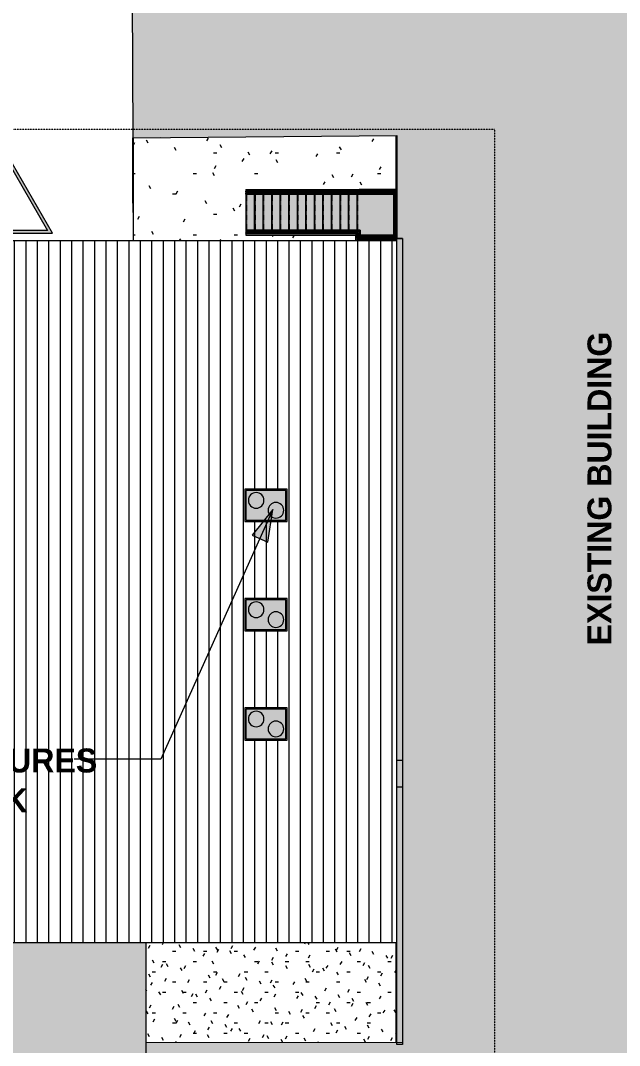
# Model space of a CAD drawing. Header units: inches. Extents: x -5728 to 634, y 9881 to 15115.
# Drawn here: x -2115 to -1273, y 10639 to 12081 of the extents above; entities that cross this region are included whole.
import ezdxf

# ---------------------------------------------------------------- set-up
doc = ezdxf.new("R2010")
doc.units = ezdxf.units.IN
doc.header["$MEASUREMENT"] = 0
doc.linetypes.add('Aligning Line 1_8_', pattern=[0.25, 0.125, -0.125])
doc.linetypes.add('Overhead 1_16_', pattern=[0.101562, 0.0625, -0.039062])
for name, color, linetype, lineweight in [('A-FLOR-HRAL', 11, 'Continuous', 9), ('A-ROOF', 132, 'Continuous', 9), ('A-ROOF-PATT', 132, 'Continuous', 9), ('A-WALL', 113, 'Continuous', 9), ('C-BLDG-PADS', 91, 'Continuous', 9), ('C-PRKG', 3, 'Continuous', 9), ('C-TOPO', 7, 'Continuous', 9), ('G-ANNO-SYMB', 111, 'Aligning Line 1_8_', 9), ('G-ANNO-TEXT', 231, 'Continuous', 9), ('M-EQPM', 50, 'Continuous', 9), ('S-STRS', 31, 'Continuous', 9)]:
    doc.layers.add(name, color=color, linetype=linetype, lineweight=lineweight)
doc.styles.add('Century Gothic_B', font='GOTHICB.TTF', dxfattribs={"height": 33.75})
pattern_1 = [(0, (0, 0), (115.2, 28.8), [4.752, -81.648, 4.752, -81.648, -460.8]), (0, (0, 0), (115.2, 28.8), [-172.8, 4.752, -168.048, 4.752, -81.648, -201.6]), (0, (0, 0), (115.2, 28.8), [-432, 4.752, -52.848, 4.752, -139.248]), (120, (43.2, 14.4), (-82.54153, 85.366127), [4.752, -81.648, 4.752, -81.648, -460.8]), (120, (43.2, 14.4), (-82.54153, 85.366127), [-172.8, 4.752, -168.048, 4.752, -81.648, -201.6]), (120, (43.2, 14.4), (-82.54153, 85.366127), [-432, 4.752, -52.848, 4.752, -139.248]), (240, (57.6, 72), (-32.65847, -114.166127), [4.752, -81.648, 4.752, -81.648, -460.8]), (240, (57.6, 72), (-32.65847, -114.166127), [-172.8, 4.752, -168.048, 4.752, -81.648, -201.6]), (240, (57.6, 72), (-32.65847, -114.166127), [-432, 4.752, -52.848, 4.752, -139.248])]

# ---------------------------------------------------------------- blocks, each defined once
blk = doc.blocks.new('Walls 1 - Walls 1-1277454-SITE PLAN')
at = {"layer": 'A-ROOF'}
blk.add_hatch(color=254, dxfattribs=at).paths.add_polyline_path([(-1117.1, 10379.2), (-1117, 11208.4), (-1069, 11208.4), (-1069, 11353), (-1117, 11353), (-1116.8, 12482.2), (-2175.1, 12482.3), (-2175.2, 12169.9), (-1958, 12169), (-1956.8, 11915.8), (-1585.5, 11918.8), (-1585.5, 11774.1), (-1577.8, 11774.1), (-1577.8, 10643), (-1938.6, 10642.4), (-1938.6, 10381.4), (-1197.1, 10379.4)], flags=0)
for p, q in [((-1958, 12169), (-1956.8, 11915.8)), ((-1956.8, 11915.8), (-1585.5, 11918.9)), ((-1585.5, 11918.9), (-1585.5, 11774.1)), ((-1585.5, 11774.1), (-1577.8, 11774.1)), ((-1577.8, 11774.1), (-1577.8, 11039.7)), ((-1577.8, 11002.4), (-1577.8, 10643)), ((-1577.8, 10643), (-1938.6, 10642.4)), ((-1938.6, 10642.4), (-1938.6, 10381.4))]:
    blk.add_line(p, q, dxfattribs=at)
blk = doc.blocks.new('Condensing Unit - Air Cooled - DX - 6-10 Tons - 6 Tons-1352867-SITE PLAN')
at = {"layer": 'M-EQPM'}
h = blk.add_hatch(color=256, dxfattribs=at)
h.paths.add_polyline_path([(25.5, 0), (59.4, 0), (59.4, 45.8), (0, 45.8), (0, 0), (25.3, 0)], flags=0)
h.paths.add_polyline_path([(25.5, 1), (24.9, 1), (24.9, 2), (2, 2), (2, 43.8), (57.4, 43.8), (57.4, 2), (25.7, 2), (25.6, 1)], flags=0)
h = blk.add_hatch(color=256, dxfattribs=at)
h.paths.add_polyline_path([(57.2, 2), (57.4, 2), (57.4, 43.8), (2, 43.8), (2, 2), (54.3, 2)], flags=0)
h.paths.add_polyline_path([(42.4, 5), (40.2, 5.5), (38.1, 6.4), (35.8, 8.2), (34.5, 9.7), (33.5, 11.5), (32.8, 13.6), (32.6, 15.9), (32.8, 18.2), (33.5, 20.4), (34.7, 22.4), (36.2, 24.1), (38.1, 25.5), (40.2, 26.4), (42.4, 26.9), (44.7, 26.9), (47, 26.4), (49.1, 25.5), (50.9, 24.1), (52.5, 22.4), (53.6, 20.4), (54.3, 18.2), (54.6, 15.9), (54.3, 13.6), (53.6, 11.5), (52.5, 9.5), (50.9, 7.8), (49.1, 6.4), (47, 5.5), (44.7, 5)], flags=0)
h.paths.add_polyline_path([(14.7, 18.9), (11.8, 19.7), (10.4, 20.3), (8.5, 21.7), (7, 23.4), (5.8, 25.4), (5.1, 27.6), (4.9, 29.9), (5.1, 32.1), (5.8, 34.3), (7, 36.3), (8.5, 38), (10.4, 39.4), (12.5, 40.3), (14.7, 40.8), (17, 40.8), (19.3, 40.3), (21.4, 39.4), (23.2, 38), (24.8, 36.3), (25.9, 34.3), (26.6, 32.1), (26.9, 29.9), (26.6, 27.6), (25.9, 25.4), (24.8, 23.4), (23.2, 21.7), (21.4, 20.3), (19.3, 19.4), (17, 18.9)], flags=0)
for points in [[(17, 18.9), (19.3, 19.4), (21.4, 20.3), (23.2, 21.7), (24.8, 23.4), (25.9, 25.5), (26.6, 27.6), (26.9, 29.9), (26.6, 32.1), (25.9, 34.3), (24.8, 36.3), (23.2, 38), (21.4, 39.4), (19.3, 40.3), (17, 40.8), (14.7, 40.8), (11.8, 40), (10.4, 39.4), (8.5, 38), (7, 36.3), (5.8, 34.3), (5.1, 32.1), (4.9, 29.9), (5.1, 27.6), (5.8, 25.4), (7, 23.4), (8.5, 21.7), (10.4, 20.3), (12.5, 19.4), (14.7, 18.9)], [(44.7, 5), (47, 5.5), (49.1, 6.4), (51.3, 8.2), (52.5, 9.5), (53.6, 11.5), (54.3, 13.6), (54.6, 15.9), (54.3, 18.2), (53.6, 20.4), (52.5, 22.4), (50.9, 24.1), (49.1, 25.5), (47, 26.4), (44.7, 26.9), (42.4, 26.9), (40.2, 26.4), (38.1, 25.5), (36.2, 24.1), (34.5, 22.2), (33.5, 20.4), (32.8, 18.2), (32.6, 15.9), (32.8, 13.6), (33.5, 11.5), (34.7, 9.5), (36.2, 7.8), (38.1, 6.4), (40.2, 5.5), (42.4, 5)], [(25.3, 1), (25.7, 1), (25.6, 2), (24.9, 2), (25, 1), (25.2, 1)]]:
    blk.add_hatch(color=256, dxfattribs=at).paths.add_polyline_path(points, flags=0)
for p, q in [((59.4, 45.8), (0, 45.8)), ((0, 45.8), (0, 0)), ((57.4, 43.8), (2, 43.8)), ((2, 2), (2, 43.8)), ((57.4, 2), (57.4, 43.8)), ((59.4, 0), (59.4, 45.8)), ((2, 2), (57.4, 2)), ((24.7, 2), (24.7, 1)), ((24.7, 1), (24.9, 1)), ((25.9, 1), (24.7, 1)), ((25.7, 1), (25.9, 1)), ((25.9, 1), (25.9, 2)), ((0, 0), (59.4, 0))]:
    blk.add_line(p, q, dxfattribs=at)
for centre, start, end in [((15.9, 29.9), 360, 180), ((15.9, 29.9), 180, 360), ((43.6, 15.9), 360, 180), ((43.6, 15.9), 180, 360)]:
    blk.add_arc(centre, 11, start, end, dxfattribs=at)
blk = doc.blocks.new('Top Rail Type - Top Rail_Internal_-1447311-SITE PLAN')
at = {"layer": 'A-FLOR-HRAL'}
for points in [[(-1641.9, 11839.8), (-1641.9, 11839.8), (-1586.2, 11839.9), (-1586.3, 11840), (-1641.9, 11839.9), (-1641.9, 11839.8)], [(-1641.9, 11839.8), (-1641.9, 11840), (-1641.9, 11839.8)], [(-1586.1, 11775.1), (-1586.2, 11839.9), (-1586.3, 11839.7), (-1586.2, 11775.1)], [(-1641.9, 11781.5), (-1641.7, 11781.6), (-1641.5, 11781.9), (-1641, 11782.1), (-1641, 11782.3), (-1641.5, 11782.3), (-1641.9, 11781.7), (-1641.9, 11781.7)], [(-1641, 11775.1), (-1640.8, 11775.2), (-1640.7, 11781.9), (-1640.2, 11782.1), (-1640.3, 11782.3), (-1640.7, 11782.1), (-1641, 11781.7), (-1641, 11775.1)], [(-1586.3, 11775.1), (-1586.2, 11775.1), (-1586.3, 11775.2), (-1640.9, 11775.1), (-1641, 11775.1), (-1587, 11775.1)]]:
    blk.add_hatch(color=254, dxfattribs=at).paths.add_polyline_path(points, flags=0)
h = blk.add_hatch(color=254, dxfattribs=at)
h.paths.add_polyline_path([(-1673.9, 11781.8), (-1641.9, 11781.9), (-1641.5, 11782.3), (-1641.9, 11782.3), (-1641.9, 11782), (-1677.9, 11781.8)], flags=0)
h.paths.add_polyline_path([(-1641.5, 11782.3), (-1641.2, 11782.7), (-1641.9, 11782.6), (-1641.9, 11782.3), (-1641.7, 11782.3)], flags=0)
for p, q in [((-1641.7, 11840.7), (-1797.9, 11840.7)), ((-1797.9, 11839.7), (-1797.9, 11839.9)), ((-1797.9, 11839.2), (-1641.7, 11839.2)), ((-1585.5, 11840.7), (-1641.7, 11840.7)), ((-1641.7, 11839.2), (-1587, 11839.2)), ((-1587, 11839.2), (-1587, 11775.9)), ((-1640.9, 11782.7), (-1797.9, 11782.7)), ((-1797.9, 11781.7), (-1797.9, 11781.9)), ((-1640.2, 11775.9), (-1640.2, 11782.2)), ((-1797.9, 11781.2), (-1642.2, 11781.2)), ((-1641.9, 11781.3), (-1641.7, 11781.4)), ((-1641.7, 11780.9), (-1641.7, 11774.4)), ((-1641.7, 11774.4), (-1585.5, 11774.4)), ((-1587, 11775.9), (-1640.2, 11775.9))]:
    blk.add_line(p, q, dxfattribs=at)
at = {"layer": 'A-FLOR-HRAL', "flags": 128}
for points in [[(-1640.9, 11782.7), (-1641, 11782.6), (-1641.2, 11782.6), (-1641.4, 11782.4), (-1641.5, 11782.3), (-1641.7, 11782.1), (-1641.9, 11781.9), (-1642.1, 11781.7)], [(-1641.2, 11781.9), (-1641, 11782.1), (-1640.9, 11782.3), (-1640.8, 11782.4), (-1640.8, 11782.6), (-1640.8, 11782.6), (-1640.9, 11782.7)], [(-1641.1, 11781.7), (-1640.9, 11781.9), (-1640.7, 11782.1), (-1640.5, 11782.2), (-1640.4, 11782.3), (-1640.3, 11782.3), (-1640.2, 11782.3), (-1640.2, 11782.2)]]:
    blk.add_lwpolyline(points, dxfattribs=at)
at = {"layer": 'A-FLOR-HRAL'}
for points in [[(-1641.9, 11839.9), (-1641.9, 11839.9), (-1641.9, 11839.8), (-1641.9, 11839.7)], [(-1586.2, 11839.9), (-1586.2, 11839.9), (-1586.3, 11839.9), (-1586.3, 11839.8), (-1586.3, 11839.8), (-1586.4, 11839.7), (-1586.4, 11839.7)], [(-1641.1, 11775), (-1641.1, 11775), (-1641.1, 11775), (-1641, 11775), (-1641, 11775.1), (-1640.9, 11775.1), (-1640.9, 11775.1)], [(-1586.2, 11775.1), (-1586.2, 11775.2), (-1586.3, 11775.2), (-1586.3, 11775.2), (-1586.3, 11775.3), (-1586.4, 11775.3), (-1586.4, 11775.3)]]:
    blk.add_open_spline(points, degree=3, dxfattribs=at)
blk = doc.blocks.new('Top Rail Type - Top Rail_Internal_-V3-SITE PLAN')
at = {"layer": 'A-FLOR-HRAL'}
h = blk.add_hatch(color=254, dxfattribs=at)
h.paths.add_polyline_path([(-1725.9, 11839.2), (-1641.9, 11839.2), (-1641.9, 11839.8), (-1797.9, 11839.8), (-1797.9, 11839.2), (-1737.9, 11839.2)], flags=0)
h.paths.add_polyline_path([(-1742, 11840), (-1641.9, 11840), (-1642.1, 11840.7), (-1797.9, 11840.7), (-1797.9, 11840), (-1749.9, 11840)], flags=0)
h = blk.add_hatch(color=254, dxfattribs=at)
h.paths.add_polyline_path([(-1638.7, 11839.2), (-1587, 11839.2), (-1586.3, 11839.8), (-1641.9, 11839.8), (-1641.9, 11839.2), (-1641.7, 11839.2)], flags=0)
h.paths.add_polyline_path([(-1641.9, 11840), (-1641.9, 11840), (-1586.1, 11840), (-1585.5, 11840.7), (-1641.9, 11840.7)], flags=0)
h = blk.add_hatch(color=254, dxfattribs=at)
h.paths.add_polyline_path([(-1585.5, 11774.4), (-1585.5, 11840.7), (-1586.1, 11839.9), (-1586.1, 11775.1)], flags=0)
h.paths.add_polyline_path([(-1586.3, 11775.2), (-1586.3, 11839.8), (-1587, 11839.1), (-1587, 11775.9)], flags=0)
h = blk.add_hatch(color=254, dxfattribs=at)
h.paths.add_polyline_path([(-1797.9, 11781.2), (-1641.9, 11781.2), (-1642.1, 11781.8), (-1797.9, 11781.8)], flags=0)
h.paths.add_polyline_path([(-1689.9, 11782), (-1641.9, 11782.1), (-1641.9, 11782.7), (-1797.9, 11782.7), (-1797.9, 11782), (-1696.6, 11782)], flags=0)
h = blk.add_hatch(color=254, dxfattribs=at)
h.paths.add_polyline_path([(-1641.7, 11774.4), (-1641, 11775.2), (-1641, 11781.9), (-1641.7, 11781.9), (-1641.7, 11775.1)], flags=0)
h.paths.add_polyline_path([(-1640.8, 11775.2), (-1640.2, 11775.9), (-1640.2, 11781.9), (-1640.8, 11781.9), (-1640.8, 11775.9)], flags=0)
h = blk.add_hatch(color=254, dxfattribs=at)
h.paths.add_polyline_path([(-1640.9, 11774.4), (-1585.5, 11774.4), (-1586.3, 11775.1), (-1641, 11775.1), (-1641.7, 11774.4), (-1641, 11774.4)], flags=0)
h.paths.add_polyline_path([(-1594.3, 11775.2), (-1586.3, 11775.2), (-1587, 11775.9), (-1640.2, 11775.9), (-1640.8, 11775.2), (-1605.7, 11775.2)], flags=0)
for p, q in [((-1797.9, 11839.2), (-1797.9, 11840.7)), ((-1641.9, 11840.7), (-1797.9, 11840.7)), ((-1641.9, 11839.2), (-1797.9, 11839.2)), ((-1585.5, 11840.7), (-1641.9, 11840.7)), ((-1587, 11839.2), (-1641.9, 11839.2)), ((-1587, 11775.9), (-1587, 11839.2)), ((-1797.9, 11782.7), (-1797.9, 11781.2)), ((-1797.9, 11782.7), (-1641.9, 11782.7)), ((-1641.9, 11782.7), (-1641.9, 11781.2)), ((-1640.2, 11781.9), (-1641.7, 11781.9)), ((-1641.7, 11781.9), (-1641.7, 11774.4)), ((-1640.2, 11781.9), (-1640.2, 11775.9)), ((-1797.9, 11781.2), (-1641.9, 11781.2)), ((-1641.7, 11774.4), (-1585.5, 11774.4)), ((-1640.2, 11775.9), (-1587, 11775.9))]:
    blk.add_line(p, q, dxfattribs=at)
blk = doc.blocks.new('Handrail Type - Handrail_Internal_-1447339-SITE PLAN')
at = {"layer": 'A-FLOR-HRAL'}
for points in [[(-1641.9, 11836.8), (-1641.9, 11836.8), (-1589.2, 11836.9), (-1589.3, 11837), (-1641.9, 11836.9), (-1641.9, 11836.8)], [(-1641.9, 11836.8), (-1641.9, 11837), (-1641.9, 11836.8)], [(-1589.1, 11778.1), (-1589.2, 11836.9), (-1589.3, 11836.7), (-1589.2, 11778.1)], [(-1641.9, 11784.8), (-1641.9, 11785), (-1641.9, 11784.8)], [(-1638.2, 11784.8), (-1637.9, 11784.9), (-1638.1, 11785), (-1641.9, 11784.9), (-1641.9, 11784.8), (-1638.7, 11784.8)], [(-1638, 11778.1), (-1637.8, 11778.2), (-1637.9, 11784.9), (-1638, 11784.7), (-1638, 11778.1)], [(-1605.7, 11778.1), (-1589.2, 11778.1), (-1589.3, 11778.2), (-1637.9, 11778.1), (-1638, 11778.1), (-1615, 11778.1)]]:
    blk.add_hatch(color=254, dxfattribs=at).paths.add_polyline_path(points, flags=0)
for p, q in [((-1641.7, 11837.7), (-1797.9, 11837.7)), ((-1797.9, 11836.7), (-1797.9, 11836.9)), ((-1797.9, 11836.2), (-1641.7, 11836.2)), ((-1588.5, 11837.7), (-1641.7, 11837.7)), ((-1641.7, 11836.2), (-1590, 11836.2)), ((-1590, 11836.2), (-1590, 11778.9)), ((-1588.5, 11777.4), (-1588.5, 11837.7)), ((-1641.7, 11785.7), (-1797.9, 11785.7)), ((-1797.9, 11784.7), (-1797.9, 11784.9)), ((-1797.9, 11784.2), (-1641.7, 11784.2)), ((-1637.2, 11785.7), (-1641.7, 11785.7)), ((-1641.7, 11784.2), (-1638.7, 11784.2)), ((-1638.7, 11784.2), (-1638.7, 11777.4)), ((-1637.2, 11778.9), (-1637.2, 11785.7)), ((-1638.7, 11777.4), (-1588.5, 11777.4)), ((-1590, 11778.9), (-1637.2, 11778.9))]:
    blk.add_line(p, q, dxfattribs=at)
for points in [[(-1641.9, 11836.9), (-1641.9, 11836.9), (-1641.9, 11836.8), (-1641.9, 11836.7)], [(-1589.2, 11836.9), (-1589.2, 11836.9), (-1589.3, 11836.9), (-1589.3, 11836.8), (-1589.3, 11836.8), (-1589.4, 11836.7), (-1589.4, 11836.7)], [(-1641.9, 11784.7), (-1641.9, 11784.8), (-1641.9, 11784.9), (-1641.9, 11784.9)], [(-1638.1, 11784.7), (-1638.1, 11784.7), (-1638.1, 11784.8), (-1638, 11784.8), (-1638, 11784.9), (-1637.9, 11784.9), (-1637.9, 11784.9)], [(-1638.1, 11778), (-1638.1, 11778), (-1638.1, 11778), (-1638, 11778), (-1638, 11778.1), (-1637.9, 11778.1), (-1637.9, 11778.1)], [(-1589, 11778), (-1589, 11778), (-1589.1, 11778), (-1589.1, 11778), (-1589.2, 11778.1), (-1589.2, 11778.1), (-1589.2, 11778.1)]]:
    blk.add_open_spline(points, degree=3, dxfattribs=at)
blk = doc.blocks.new('Handrail Type - Handrail_Internal_-V4-SITE PLAN')
at = {"layer": 'A-FLOR-HRAL'}
h = blk.add_hatch(color=254, dxfattribs=at)
h.paths.add_polyline_path([(-1642.1, 11836.2), (-1641.9, 11836.2), (-1641.9, 11836.8), (-1797.9, 11836.8), (-1797.9, 11836.2), (-1651.1, 11836.2)], flags=0)
h.paths.add_polyline_path([(-1665.9, 11837), (-1641.9, 11837), (-1642.1, 11837.7), (-1797.9, 11837.7), (-1797.9, 11837), (-1673.9, 11837)], flags=0)
h = blk.add_hatch(color=254, dxfattribs=at)
h.paths.add_polyline_path([(-1590, 11836.2), (-1589.3, 11836.8), (-1641.9, 11836.8), (-1641.9, 11836.2), (-1605.7, 11836.2)], flags=0)
h.paths.add_polyline_path([(-1641.9, 11837), (-1641.9, 11837), (-1589.1, 11837), (-1588.5, 11837.7), (-1641.9, 11837.7)], flags=0)
h = blk.add_hatch(color=254, dxfattribs=at)
h.paths.add_polyline_path([(-1588.5, 11777.4), (-1588.5, 11837.7), (-1589.1, 11836.8), (-1589.1, 11778.1)], flags=0)
h.paths.add_polyline_path([(-1589.3, 11778.2), (-1589.3, 11836.8), (-1590, 11836.2), (-1590, 11778.9)], flags=0)
h = blk.add_hatch(color=254, dxfattribs=at)
h.paths.add_polyline_path([(-1713.9, 11784.2), (-1641.9, 11784.2), (-1641.9, 11784.8), (-1797.9, 11784.8), (-1797.9, 11784.2), (-1719.3, 11784.2)], flags=0)
h.paths.add_polyline_path([(-1689.9, 11785), (-1641.9, 11785), (-1642.1, 11785.7), (-1797.9, 11785.7), (-1797.9, 11785), (-1696.6, 11785)], flags=0)
h = blk.add_hatch(color=254, dxfattribs=at)
h.paths.add_polyline_path([(-1638.7, 11784.2), (-1638.2, 11784.8), (-1641.9, 11784.7), (-1641.8, 11784.2), (-1638.8, 11784.2)], flags=0)
h.paths.add_polyline_path([(-1641.9, 11785), (-1641.9, 11785), (-1637.8, 11785), (-1637.2, 11785.7), (-1641.9, 11785.6), (-1641.9, 11785.1)], flags=0)
h = blk.add_hatch(color=254, dxfattribs=at)
h.paths.add_polyline_path([(-1638.7, 11777.4), (-1638, 11778.2), (-1638, 11784.8), (-1638.7, 11784.2), (-1638.7, 11778.1)], flags=0)
h.paths.add_polyline_path([(-1637.8, 11778.2), (-1637.2, 11778.9), (-1637.2, 11785.7), (-1637.8, 11784.9), (-1637.8, 11778.9)], flags=0)
h = blk.add_hatch(color=254, dxfattribs=at)
h.paths.add_polyline_path([(-1638, 11777.4), (-1588.5, 11777.4), (-1589.3, 11778.1), (-1638, 11778.1), (-1638.7, 11777.4)], flags=0)
h.paths.add_polyline_path([(-1589.3, 11778.2), (-1590, 11778.9), (-1637.2, 11778.9), (-1637.8, 11778.2), (-1590, 11778.2)], flags=0)
for p, q in [((-1797.9, 11836.2), (-1797.9, 11837.7)), ((-1641.9, 11837.7), (-1797.9, 11837.7)), ((-1641.9, 11836.2), (-1797.9, 11836.2)), ((-1588.5, 11837.7), (-1641.9, 11837.7)), ((-1590, 11836.2), (-1641.9, 11836.2)), ((-1590, 11778.9), (-1590, 11836.2)), ((-1588.5, 11777.4), (-1588.5, 11837.7)), ((-1797.9, 11785.7), (-1797.9, 11784.2)), ((-1797.9, 11785.7), (-1641.9, 11785.7)), ((-1797.9, 11784.2), (-1641.9, 11784.2)), ((-1641.9, 11785.7), (-1637.2, 11785.7)), ((-1641.9, 11784.2), (-1638.7, 11784.2)), ((-1638.7, 11784.2), (-1638.7, 11777.4)), ((-1637.2, 11785.7), (-1637.2, 11778.9)), ((-1638.7, 11777.4), (-1588.5, 11777.4)), ((-1637.2, 11778.9), (-1590, 11778.9))]:
    blk.add_line(p, q, dxfattribs=at)
blk = doc.blocks.new('321723 - Pavement Markings - Parking - Angled - EXISTING _8X18_ 60º-1523241-SITE PLAN')
at = {"layer": 'C-PRKG'}
h = blk.add_hatch(color=254, dxfattribs=at)
h.paths.add_polyline_path([(110.9, 0), (0, 0), (108, -187.1), (111.5, -185.1), (6.9, -4), (113.2, -4), (110.9, -0.2)], flags=0)
h.paths.add_polyline_path([(115.5, 0), (114.3, -2), (117.8, -4)], flags=0)
h.paths.add_polyline_path([(117.8, -4), (218.9, -187.1), (222.3, -185.1), (151.3, -62.1)], flags=0)
h = blk.add_hatch(color=254, dxfattribs=at)
h.paths.add_polyline_path([(113.2, 0), (110.9, 0), (217.2, -184), (117.8, -4), (114.3, -2), (115.5, 0)], flags=0)
h.paths.add_polyline_path([(117.8, 0), (115.5, 0), (117.8, -4), (224, -4), (221.7, 0), (171.4, 0), (171.4, -2.3), (154.6, -2.3), (154.6, 0)], flags=0)
h.paths.add_polyline_path([(226.3, 0), (225.2, -2), (228.6, -4)], flags=0)
h.paths.add_polyline_path([(228.6, -4), (329.7, -187.1), (333.2, -185.1), (262.2, -62.1)], flags=0)
h = blk.add_hatch(color=254, dxfattribs=at)
h.paths.add_polyline_path([(221.7, 0), (329.7, -187.1), (228.6, -4), (225.2, -2), (226.3, 0), (224, 0)], flags=0)
h.paths.add_polyline_path([(329.7, 0), (226.3, 0), (228.6, -4), (334.9, -4), (332.6, 0)], flags=0)
h.paths.add_polyline_path([(337.2, 0), (336, -2), (339.5, -4)], flags=0)
h.paths.add_polyline_path([(339.5, -4), (440.6, -187.1), (444, -185.1), (372.2, -60.7)], flags=0)
h = blk.add_hatch(color=254, dxfattribs=at)
h.paths.add_polyline_path([(337.2, 0), (332.6, 0), (436.8, -180.2), (339.5, -4), (336, -2)], flags=0)
h.paths.add_polyline_path([(443.4, 0), (337.2, 0), (339.5, -4), (445.7, -4), (443.5, -0.2)], flags=0)
h.paths.add_polyline_path([(448, 0), (446.9, -2), (450.3, -4)], flags=0)
h.paths.add_polyline_path([(450.3, -4), (551.4, -187.1), (554.9, -185.1), (459.6, -20)], flags=0)
h = blk.add_hatch(color=254, dxfattribs=at)
h.paths.add_polyline_path([(448, 0), (443.4, 0), (551.4, -187.1), (450.3, -4), (446.9, -2)], flags=0)
h.paths.add_polyline_path([(554.3, 0), (448, 0), (450.3, -4), (556.6, -4), (554.4, -0.2)], flags=0)
h.paths.add_polyline_path([(558.9, 0), (557.7, -2), (561.2, -4)], flags=0)
h.paths.add_polyline_path([(561.2, -4), (662.3, -187.1), (665.7, -185.1), (580.4, -37.3)], flags=0)
h = blk.add_hatch(color=254, dxfattribs=at)
h.paths.add_polyline_path([(558.9, 0), (554.3, 0), (662.3, -187.1), (561.2, -4), (557.7, -2)], flags=0)
h.paths.add_polyline_path([(559, 0), (558.9, 0), (561.2, -4), (667.4, -4), (665.1, 0), (561.2, 0)], flags=0)
h.paths.add_polyline_path([(669.7, 0), (668.6, -2), (672, -4), (671.2, -2.6)], flags=0)
h.paths.add_polyline_path([(672, -4), (773.1, -187.1), (776.6, -185.1), (687.8, -31.3)], flags=0)
h = blk.add_hatch(color=254, dxfattribs=at)
h.paths.add_polyline_path([(669.7, 0), (665.1, 0), (773.1, -187.1), (672, -4), (668.6, -2), (669.1, -1.1)], flags=0)
h.paths.add_polyline_path([(716.7, 0), (715.9, 0), (715.9, -2.3), (699.1, -2.3), (699.1, 0), (669.7, 0), (672, -4), (778.3, -4), (884, -187.1), (887.4, -185.1), (780.6, 0), (725.1, 0)], flags=0)
for p, q in [((0, 0), (108, -187.1)), ((115.5, 0), (0, 0)), ((110.9, 0), (218.9, -187.1)), ((154.6, 0), (110.9, 0)), ((222.3, -185.1), (115.5, 0)), ((226.3, 0), (171.4, 0)), ((221.7, 0), (329.7, -187.1)), ((337.2, 0), (221.7, 0)), ((333.2, -185.1), (226.3, 0)), ((332.6, 0), (440.6, -187.1)), ((448, 0), (332.6, 0)), ((444, -185.1), (337.2, 0)), ((443.4, 0), (551.4, -187.1)), ((558.9, 0), (443.4, 0)), ((554.9, -185.1), (448, 0)), ((554.3, 0), (662.3, -187.1)), ((669.7, 0), (554.3, 0)), ((665.7, -185.1), (558.9, 0)), ((665.1, 0), (773.1, -187.1)), ((699.1, 0), (665.1, 0)), ((776.6, -185.1), (669.7, 0)), ((780.6, 0), (715.9, 0)), ((887.4, -185.1), (780.6, 0)), ((111.5, -185.1), (6.9, -4)), ((6.9, -4), (113.2, -4)), ((113.2, -4), (218.9, -187.1)), ((222.3, -185.1), (117.8, -4)), ((117.8, -4), (224, -4)), ((224, -4), (329.7, -187.1)), ((333.2, -185.1), (228.6, -4)), ((228.6, -4), (334.9, -4)), ((334.9, -4), (440.6, -187.1)), ((444, -185.1), (339.5, -4)), ((339.5, -4), (445.7, -4)), ((445.7, -4), (551.4, -187.1)), ((554.9, -185.1), (450.3, -4)), ((450.3, -4), (556.6, -4)), ((556.6, -4), (662.3, -187.1)), ((665.7, -185.1), (561.2, -4)), ((561.2, -4), (667.4, -4)), ((667.4, -4), (773.1, -187.1)), ((776.6, -185.1), (672, -4)), ((672, -4), (778.3, -4)), ((778.3, -4), (884, -187.1)), ((108, -187.1), (111.5, -185.1)), ((218.9, -187.1), (222.3, -185.1)), ((218.9, -187.1), (222.3, -185.1)), ((329.7, -187.1), (333.2, -185.1)), ((329.7, -187.1), (333.2, -185.1)), ((440.6, -187.1), (444, -185.1)), ((440.6, -187.1), (444, -185.1)), ((551.4, -187.1), (554.9, -185.1)), ((551.4, -187.1), (554.9, -185.1)), ((662.3, -187.1), (665.7, -185.1)), ((662.3, -187.1), (665.7, -185.1)), ((773.1, -187.1), (776.6, -185.1)), ((773.1, -187.1), (776.6, -185.1)), ((884, -187.1), (887.4, -185.1))]:
    blk.add_line(p, q, dxfattribs=at)

msp = doc.modelspace()

# ---------------------------------------------------------------- hatches: boundary and pattern name
at = {"layer": 'A-ROOF'}
msp.add_hatch(color=254, dxfattribs=at).paths.add_polyline_path([(-3217.2, 10386.8), (-1938.6, 10386.8), (-1938.6, 10783), (-3042.2, 10783), (-3042.2, 10639), (-3217.2, 10639), (-3217.2, 10534.9)], flags=0)
at = {"layer": 'A-ROOF-PATT'}
h = msp.add_hatch(dxfattribs=at)
h.set_pattern_fill('FP_1', color=256, style=0, pattern_type=2)
h.set_pattern_definition([(270, (0, 9.729), (16.082, 1e-15), [])])
h.paths.add_polyline_path([(-2831.8, 10783), (-1585.5, 10783), (-1585.5, 11770.6), (-3105.5, 11770.6), (-3105.5, 11458.8), (-3577.8, 11458.8), (-3577.8, 11053.9), (-3368.2, 11053.9), (-3368.2, 10794.1), (-3045.5, 10794.1), (-3045.5, 10783), (-3042.2, 10783)], flags=0)
h.paths.add_polyline_path([(-1799.2, 11068.1), (-1799.2, 11113.9), (-1739.8, 11113.9), (-1739.8, 11068.1), (-1787.4, 11068.1)], flags=0)
h.paths.add_polyline_path([(-1742, 11221.9), (-1799.2, 11221.9), (-1799.2, 11267.7), (-1739.8, 11267.7), (-1739.8, 11221.9)], flags=0)
h.paths.add_polyline_path([(-1739.8, 11375.7), (-1799.2, 11375.7), (-1799.2, 11421.5), (-1739.8, 11421.5)], flags=0)
at = {"layer": 'A-WALL'}
h = msp.add_hatch(color=254, dxfattribs=at)
h.paths.add_polyline_path([(-1585.5, 10643), (-1577.8, 10643), (-1577.8, 11002.4), (-1585.5, 11002.4), (-1585.5, 10643)], flags=0)
h.paths.add_polyline_path([(-1585.5, 11039.7), (-1577.8, 11039.7), (-1577.8, 11774.1), (-1585.5, 11774.1), (-1585.5, 11189.2)], flags=0)
msp.add_hatch(color=254, dxfattribs=at).paths.add_polyline_path([(-1577.8, 11002.4), (-1577.8, 11039.7), (-1585.5, 11039.7), (-1585.5, 11002.4)], flags=0)
at = {"layer": 'C-BLDG-PADS'}
h = msp.add_hatch(dxfattribs=at)
h.set_pattern_fill('FP_2', color=256, style=0, pattern_type=2)
h.set_pattern_definition(pattern_1)
h.paths.add_polyline_path([(-1956.4, 11770.6), (-1587.2, 11770.6), (-1587.2, 11772.1), (-1643.9, 11772.1), (-1643.9, 11778.9), (-1797.9, 11778.9), (-1797.9, 11842.9), (-1587.2, 11842.9), (-1587.2, 11918.8), (-1956.4, 11915.8), (-1956.4, 11843.5)], flags=0)
h = msp.add_hatch(dxfattribs=at)
h.set_pattern_fill('FP_3', color=256, style=0, pattern_type=2)
h.set_pattern_definition(pattern_1)
h.paths.add_polyline_path([(-1587.2, 10643), (-1585.5, 10643), (-1585.5, 10783), (-1587.2, 10783), (-1587.2, 10643)], flags=0)
h.paths.add_polyline_path([(-1587.2, 11770.6), (-1585.5, 11770.6), (-1585.5, 11772.1), (-1587.2, 11772.1)], flags=0)
h.paths.add_polyline_path([(-1587.2, 11842.9), (-1585.5, 11842.9), (-1585.5, 11918.9), (-1587.2, 11918.8), (-1587.2, 11843.5)], flags=0)
h = msp.add_hatch(dxfattribs=at)
h.set_pattern_fill('FP_4', color=256, style=0, pattern_type=2)
h.set_pattern_definition([(0, (0, 0), (57.6, 14.4), [4.752, -38.448, 4.752, -38.448, -230.4]), (0, (0, 0), (57.6, 14.4), [-86.4, 4.752, -81.648, 4.752, -38.448, -100.8]), (0, (0, 0), (57.6, 14.4), [-216, 4.752, -24.048, 4.752, -67.248]), (120, (21.6, 7.2), (-41.270766, 42.683063), [4.752, -38.448, 4.752, -38.448, -230.4]), (120, (21.6, 7.2), (-41.270766, 42.683063), [-86.4, 4.752, -81.648, 4.752, -38.448, -100.8]), (120, (21.6, 7.2), (-41.270766, 42.683063), [-216, 4.752, -24.048, 4.752, -67.248]), (240, (28.8, 36), (-16.329234, -57.083063), [4.752, -38.448, 4.752, -38.448, -230.4]), (240, (28.8, 36), (-16.329234, -57.083063), [-86.4, 4.752, -81.648, 4.752, -38.448, -100.8]), (240, (28.8, 36), (-16.329234, -57.083063), [-216, 4.752, -24.048, 4.752, -67.248])])
h.paths.add_polyline_path([(-1938.5, 10642.4), (-1587.2, 10643), (-1587.2, 10783), (-1938.6, 10783), (-1938.6, 10642.4)], flags=0)
at = {"layer": 'G-ANNO-TEXT'}
msp.add_hatch(color=256, dxfattribs=at).paths.add_polyline_path([(-1759.7, 11392.6), (-1789.1, 11356.5), (-1767.1, 11346.7)], flags=0)
at = {"layer": 'S-STRS'}
for color, points in [(7, [(-1641.9, 11840.9), (-1638.7, 11840.9), (-1638.7, 11842.9), (-1797.9, 11842.9), (-1797.9, 11840.9), (-1651.1, 11840.9)]), (7, [(-1587.2, 11840.9), (-1585.5, 11840.9), (-1585.5, 11842.9), (-1638.7, 11842.9), (-1638.7, 11840.9), (-1605.7, 11840.9)]), (7, [(-1797.9, 11778.9), (-1643.9, 11778.9), (-1643.9, 11780.9), (-1797.9, 11780.9)]), (254, [(-1643.9, 11772.1), (-1641.9, 11774.1), (-1641.9, 11780.9), (-1643.9, 11780.9), (-1643.9, 11774.1)]), (7, [(-1643.9, 11772.1), (-1585.5, 11772.1), (-1585.5, 11774.1), (-1641.9, 11774.1)])]:
    msp.add_hatch(color=color, dxfattribs=at).paths.add_polyline_path(points, flags=0)
h = msp.add_hatch(color=7, dxfattribs=at)
h.paths.add_polyline_path([(-1785.9, 11780.9), (-1785.9, 11781.2), (-1797.9, 11781.2), (-1797.9, 11780.9), (-1787.4, 11780.9)], flags=0)
h.paths.add_polyline_path([(-1797.9, 11782.7), (-1785.9, 11782.7), (-1785.9, 11784.2), (-1797.9, 11784.2)], flags=0)
h.paths.add_polyline_path([(-1787.4, 11785.7), (-1785.9, 11785.7), (-1785.9, 11836.2), (-1797.9, 11836.2), (-1797.9, 11785.7)], flags=0)
h.paths.add_polyline_path([(-1785.9, 11837.7), (-1785.9, 11839.2), (-1797.9, 11839.2), (-1797.9, 11837.7), (-1787.4, 11837.7)], flags=0)
h.paths.add_polyline_path([(-1785.9, 11840.7), (-1785.9, 11840.9), (-1797.9, 11840.9), (-1797.9, 11840.7), (-1787.4, 11840.7)], flags=0)
h = msp.add_hatch(color=7, dxfattribs=at)
h.paths.add_polyline_path([(-1773.9, 11780.9), (-1773.9, 11781.2), (-1785.9, 11781.2), (-1785.9, 11780.9)], flags=0)
h.paths.add_polyline_path([(-1785.9, 11782.7), (-1773.9, 11782.7), (-1773.9, 11784.2), (-1785.9, 11784.2)], flags=0)
h.paths.add_polyline_path([(-1785.9, 11785.7), (-1773.9, 11785.7), (-1773.9, 11836.2), (-1785.9, 11836.2), (-1785.9, 11802.6)], flags=0)
h.paths.add_polyline_path([(-1773.9, 11837.7), (-1773.9, 11839.2), (-1785.9, 11839.2), (-1785.9, 11837.7)], flags=0)
h.paths.add_polyline_path([(-1785.9, 11840.7), (-1773.9, 11840.7), (-1773.9, 11840.9), (-1785.9, 11840.9)], flags=0)
h = msp.add_hatch(color=7, dxfattribs=at)
h.paths.add_polyline_path([(-1773.9, 11780.9), (-1761.9, 11780.9), (-1761.9, 11781.2), (-1773.9, 11781.2)], flags=0)
h.paths.add_polyline_path([(-1764.7, 11782.7), (-1761.9, 11782.7), (-1761.9, 11784.2), (-1773.9, 11784.2), (-1773.9, 11782.7)], flags=0)
h.paths.add_polyline_path([(-1764.7, 11785.7), (-1761.9, 11785.7), (-1761.9, 11836.2), (-1773.9, 11836.2), (-1773.9, 11785.7)], flags=0)
h.paths.add_polyline_path([(-1773.9, 11837.7), (-1761.9, 11837.7), (-1761.9, 11839.2), (-1773.9, 11839.2)], flags=0)
h.paths.add_polyline_path([(-1764.7, 11840.7), (-1761.9, 11840.7), (-1761.9, 11840.9), (-1773.9, 11840.9), (-1773.9, 11840.7)], flags=0)
h = msp.add_hatch(color=7, dxfattribs=at)
h.paths.add_polyline_path([(-1749.9, 11780.9), (-1749.9, 11781.2), (-1761.9, 11781.2), (-1761.9, 11780.9)], flags=0)
h.paths.add_polyline_path([(-1761.9, 11782.7), (-1749.9, 11782.7), (-1749.9, 11784.2), (-1761.9, 11784.2)], flags=0)
h.paths.add_polyline_path([(-1761.9, 11785.7), (-1749.9, 11785.7), (-1749.9, 11836.2), (-1761.9, 11836.2), (-1761.9, 11802.6)], flags=0)
h.paths.add_polyline_path([(-1749.9, 11837.7), (-1749.9, 11839.2), (-1761.9, 11839.2), (-1761.9, 11837.7)], flags=0)
h.paths.add_polyline_path([(-1761.9, 11840.7), (-1749.9, 11840.7), (-1749.9, 11840.9), (-1761.9, 11840.9)], flags=0)
h = msp.add_hatch(color=7, dxfattribs=at)
h.paths.add_polyline_path([(-1737.9, 11780.9), (-1737.9, 11781.2), (-1749.9, 11781.2), (-1749.9, 11780.9), (-1742, 11780.9)], flags=0)
h.paths.add_polyline_path([(-1749.9, 11782.7), (-1737.9, 11782.7), (-1737.9, 11784.2), (-1749.9, 11784.2)], flags=0)
h.paths.add_polyline_path([(-1742, 11785.7), (-1737.9, 11785.7), (-1737.9, 11836.2), (-1749.9, 11836.2), (-1749.9, 11785.7)], flags=0)
h.paths.add_polyline_path([(-1737.9, 11837.7), (-1737.9, 11839.2), (-1749.9, 11839.2), (-1749.9, 11837.7), (-1742, 11837.7)], flags=0)
h.paths.add_polyline_path([(-1737.9, 11840.7), (-1737.9, 11840.9), (-1749.9, 11840.9), (-1749.9, 11840.7), (-1742, 11840.7)], flags=0)
h = msp.add_hatch(color=7, dxfattribs=at)
h.paths.add_polyline_path([(-1725.9, 11780.9), (-1725.9, 11781.2), (-1737.9, 11781.2), (-1737.9, 11780.9)], flags=0)
h.paths.add_polyline_path([(-1737.9, 11782.7), (-1725.9, 11782.7), (-1725.9, 11784.2), (-1737.9, 11784.2)], flags=0)
h.paths.add_polyline_path([(-1737.9, 11785.7), (-1725.9, 11785.7), (-1725.9, 11836.2), (-1737.9, 11836.2), (-1737.9, 11802.6)], flags=0)
h.paths.add_polyline_path([(-1725.9, 11837.7), (-1725.9, 11839.2), (-1737.9, 11839.2), (-1737.9, 11837.7)], flags=0)
h.paths.add_polyline_path([(-1737.9, 11840.7), (-1725.9, 11840.7), (-1725.9, 11840.9), (-1737.9, 11840.9)], flags=0)
h = msp.add_hatch(color=7, dxfattribs=at)
h.paths.add_polyline_path([(-1719.3, 11780.9), (-1713.9, 11780.9), (-1713.9, 11781.2), (-1725.9, 11781.2), (-1725.9, 11780.9)], flags=0)
h.paths.add_polyline_path([(-1725.9, 11782.7), (-1713.9, 11782.7), (-1713.9, 11784.2), (-1725.9, 11784.2)], flags=0)
h.paths.add_polyline_path([(-1725.9, 11785.7), (-1713.9, 11785.7), (-1713.9, 11836.2), (-1725.9, 11836.2), (-1725.9, 11789.7)], flags=0)
h.paths.add_polyline_path([(-1725.9, 11837.7), (-1713.9, 11837.7), (-1713.9, 11839.2), (-1725.9, 11839.2)], flags=0)
h.paths.add_polyline_path([(-1719.3, 11840.7), (-1713.9, 11840.7), (-1713.9, 11840.9), (-1725.9, 11840.9), (-1725.9, 11840.7)], flags=0)
h = msp.add_hatch(color=7, dxfattribs=at)
h.paths.add_polyline_path([(-1701.9, 11780.9), (-1701.9, 11781.2), (-1713.9, 11781.2), (-1713.9, 11780.9)], flags=0)
h.paths.add_polyline_path([(-1701.9, 11782.7), (-1701.9, 11784.2), (-1713.9, 11784.2), (-1713.9, 11782.7)], flags=0)
h.paths.add_polyline_path([(-1713.9, 11785.7), (-1701.9, 11785.7), (-1701.9, 11836.2), (-1713.9, 11836.2), (-1713.9, 11789.7)], flags=0)
h.paths.add_polyline_path([(-1713.9, 11837.7), (-1701.9, 11837.7), (-1701.9, 11839.2), (-1713.9, 11839.2)], flags=0)
h.paths.add_polyline_path([(-1713.9, 11840.7), (-1701.9, 11840.7), (-1701.9, 11840.9), (-1713.9, 11840.9)], flags=0)
h = msp.add_hatch(color=7, dxfattribs=at)
h.paths.add_polyline_path([(-1689.9, 11780.9), (-1689.9, 11781.2), (-1701.9, 11781.2), (-1701.9, 11780.9), (-1696.6, 11780.9)], flags=0)
h.paths.add_polyline_path([(-1701.9, 11782.7), (-1689.9, 11782.7), (-1689.9, 11784.2), (-1701.9, 11784.2)], flags=0)
h.paths.add_polyline_path([(-1689.9, 11785.7), (-1689.9, 11836.2), (-1701.9, 11836.2), (-1701.9, 11785.7), (-1696.6, 11785.7)], flags=0)
h.paths.add_polyline_path([(-1701.9, 11837.7), (-1689.9, 11837.7), (-1689.9, 11839.2), (-1701.9, 11839.2)], flags=0)
h.paths.add_polyline_path([(-1689.9, 11840.7), (-1689.9, 11840.9), (-1701.9, 11840.9), (-1701.9, 11840.7), (-1696.6, 11840.7)], flags=0)
h = msp.add_hatch(color=7, dxfattribs=at)
h.paths.add_polyline_path([(-1677.9, 11780.9), (-1677.9, 11781.2), (-1689.9, 11781.2), (-1689.9, 11780.9)], flags=0)
h.paths.add_polyline_path([(-1677.9, 11782.7), (-1677.9, 11784.2), (-1689.9, 11784.2), (-1689.9, 11782.7)], flags=0)
h.paths.add_polyline_path([(-1689.9, 11785.7), (-1677.9, 11785.7), (-1677.9, 11836.2), (-1689.9, 11836.2), (-1689.9, 11789.7)], flags=0)
h.paths.add_polyline_path([(-1689.9, 11837.7), (-1677.9, 11837.7), (-1677.9, 11839.2), (-1689.9, 11839.2)], flags=0)
h.paths.add_polyline_path([(-1689.9, 11840.7), (-1677.9, 11840.7), (-1677.9, 11840.9), (-1689.9, 11840.9)], flags=0)
h = msp.add_hatch(color=7, dxfattribs=at)
h.paths.add_polyline_path([(-1673.9, 11780.9), (-1665.9, 11780.9), (-1665.9, 11781.2), (-1677.9, 11781.2), (-1677.9, 11780.9)], flags=0)
h.paths.add_polyline_path([(-1677.9, 11782.7), (-1665.9, 11782.7), (-1665.9, 11784.2), (-1677.9, 11784.2)], flags=0)
h.paths.add_polyline_path([(-1677.9, 11785.7), (-1665.9, 11785.7), (-1665.9, 11836.2), (-1677.9, 11836.2), (-1677.9, 11789.7)], flags=0)
h.paths.add_polyline_path([(-1677.9, 11837.7), (-1665.9, 11837.7), (-1665.9, 11839.2), (-1677.9, 11839.2)], flags=0)
h.paths.add_polyline_path([(-1673.9, 11840.7), (-1665.9, 11840.7), (-1665.9, 11840.9), (-1677.9, 11840.9), (-1677.9, 11840.7)], flags=0)
h = msp.add_hatch(color=7, dxfattribs=at)
h.paths.add_polyline_path([(-1653.9, 11780.9), (-1653.9, 11781.2), (-1665.9, 11781.2), (-1665.9, 11780.9)], flags=0)
h.paths.add_polyline_path([(-1653.9, 11782.7), (-1653.9, 11784.2), (-1665.9, 11784.2), (-1665.9, 11782.7)], flags=0)
h.paths.add_polyline_path([(-1665.9, 11785.7), (-1653.9, 11785.7), (-1653.9, 11836.2), (-1665.9, 11836.2), (-1665.9, 11789.7)], flags=0)
h.paths.add_polyline_path([(-1665.9, 11837.7), (-1653.9, 11837.7), (-1653.9, 11839.2), (-1665.9, 11839.2)], flags=0)
h.paths.add_polyline_path([(-1665.9, 11840.7), (-1653.9, 11840.7), (-1653.9, 11840.9), (-1665.9, 11840.9)], flags=0)
h = msp.add_hatch(color=7, dxfattribs=at)
h.paths.add_polyline_path([(-1643.9, 11780.9), (-1641.9, 11780.9), (-1641.9, 11781.2), (-1653.9, 11781.2), (-1653.9, 11780.9), (-1651.1, 11780.9)], flags=0)
h.paths.add_polyline_path([(-1653.9, 11782.7), (-1641.9, 11782.7), (-1641.9, 11784.2), (-1653.9, 11784.2)], flags=0)
h.paths.add_polyline_path([(-1651.1, 11785.7), (-1641.9, 11785.7), (-1641.9, 11836.2), (-1653.9, 11836.2), (-1653.9, 11785.7)], flags=0)
h.paths.add_polyline_path([(-1651.1, 11837.7), (-1641.9, 11837.7), (-1641.9, 11839.2), (-1653.9, 11839.2), (-1653.9, 11837.7)], flags=0)
h.paths.add_polyline_path([(-1653.9, 11840.7), (-1641.9, 11840.7), (-1641.9, 11840.9), (-1653.9, 11840.9)], flags=0)
h = msp.add_hatch(color=7, dxfattribs=at)
h.paths.add_polyline_path([(-1587.2, 11774.1), (-1585.5, 11774.2), (-1585.5, 11774.4), (-1641.7, 11774.4), (-1641.7, 11781.5), (-1641.9, 11781.5), (-1641.9, 11774.1), (-1605.7, 11774.1)], flags=0)
h.paths.add_polyline_path([(-1588.5, 11775.9), (-1587, 11775.9), (-1587, 11839.2), (-1641.9, 11839.2), (-1641.8, 11837.7), (-1588.5, 11837.5), (-1588.5, 11777.4), (-1638.7, 11777.4), (-1638.7, 11784.2), (-1641.9, 11784.2), (-1641.9, 11782.7), (-1641.2, 11782.6), (-1641.4, 11782.3), (-1640.9, 11782.3), (-1641, 11781.9), (-1640.7, 11782.1), (-1640.2, 11782.3), (-1640.2, 11782.1), (-1640.2, 11775.9), (-1588.5, 11775.9)], flags=0)
h.paths.add_polyline_path([(-1590, 11778.9), (-1590, 11836.2), (-1641.9, 11836.2), (-1641.8, 11785.7), (-1637.2, 11785.6), (-1637.2, 11778.9), (-1605.7, 11778.9)], flags=0)
h.paths.add_polyline_path([(-1588.5, 11840.7), (-1585.5, 11840.7), (-1585.5, 11840.9), (-1641.9, 11840.9), (-1641.8, 11840.7), (-1590, 11840.7)], flags=0)

# ---------------------------------------------------------------- linework, layer by layer
at = {"layer": 'A-ROOF'}
for p, q in [((-1585.5, 11770.6), (-3105.5, 11770.6)), ((-1585.5, 10783), (-3045.5, 10783)), ((-1938.6, 10783), (-1938.6, 10642.4))]:
    msp.add_line(p, q, dxfattribs=at)
at = {"layer": 'A-WALL'}
for p, q in [((-1585.5, 10640.1), (-1585.5, 11774.1)), ((-1577.8, 11774.1), (-1585.5, 11774.1)), ((-1577.8, 11774.1), (-1577.8, 10640.1)), ((-1577.8, 11039.7), (-1585.5, 11039.7)), ((-1585.5, 11002.4), (-1577.8, 11002.4)), ((-1577.8, 10640.1), (-1585.5, 10640.1))]:
    msp.add_line(p, q, dxfattribs=at)
at = {"layer": 'C-BLDG-PADS'}
for p, q in [((-1956.4, 11915.8), (-1956.4, 11770.6)), ((-1587.2, 11918.8), (-1587.2, 11842.9)), ((-1587.2, 11772.1), (-1587.2, 11770.6)), ((-1587.2, 10783), (-1587.2, 10643))]:
    msp.add_line(p, q, dxfattribs=at)
at = {"layer": 'C-TOPO'}
for p, q in [((-1956.5, 11835.7), (-1956.8, 11915.8)), ((-1956.4, 11915.8), (-1956.8, 11915.8)), ((-1956.5, 11835.7), (-1956.8, 11915.8)), ((-1956.5, 11835.7), (-1956.4, 11810.8)), ((-1956.4, 11810.8), (-1956.5, 11835.7))]:
    msp.add_line(p, q, dxfattribs=at)
at = {"layer": 'G-ANNO-SYMB'}
for q in [(-4124.1, 11927.3), (-1448.5, 10265.7)]:
    msp.add_line((-1448.5, 11927.3), q, dxfattribs=at)
at = {"layer": 'G-ANNO-TEXT'}
for p, q in [((-1759.7, 11392.6), (-1917.5, 11041.5)), ((-1759.7, 11392.6), (-1789.1, 11356.5)), ((-1767.1, 11346.7), (-1759.7, 11392.6)), ((-1789.1, 11356.5), (-1767.1, 11346.7)), ((-1917.5, 11041.5), (-2039.3, 11041.5))]:
    msp.add_line(p, q, dxfattribs=at)
at = {"layer": 'S-STRS'}
for p, q in [((-1797.9, 11842.9), (-1797.9, 11840.9)), ((-1797.9, 11842.9), (-1638.7, 11842.9)), ((-1797.9, 11840.9), (-1785.9, 11840.9)), ((-1797.9, 11840.9), (-1797.9, 11840.7)), ((-1797.9, 11839.2), (-1797.9, 11837.7)), ((-1785.9, 11840.9), (-1773.9, 11840.9)), ((-1785.9, 11840.9), (-1785.9, 11840.7)), ((-1785.9, 11839.2), (-1785.9, 11837.7)), ((-1773.9, 11840.9), (-1761.9, 11840.9)), ((-1773.9, 11840.9), (-1773.9, 11840.7)), ((-1773.9, 11839.2), (-1773.9, 11837.7)), ((-1761.9, 11840.9), (-1749.9, 11840.9)), ((-1761.9, 11840.9), (-1761.9, 11840.7)), ((-1761.9, 11839.2), (-1761.9, 11837.7)), ((-1749.9, 11840.9), (-1737.9, 11840.9)), ((-1749.9, 11840.9), (-1749.9, 11840.7)), ((-1749.9, 11839.2), (-1749.9, 11837.7)), ((-1737.9, 11840.9), (-1725.9, 11840.9)), ((-1737.9, 11840.9), (-1737.9, 11840.7)), ((-1737.9, 11839.2), (-1737.9, 11837.7)), ((-1725.9, 11840.9), (-1713.9, 11840.9)), ((-1725.9, 11840.9), (-1725.9, 11840.7)), ((-1725.9, 11839.2), (-1725.9, 11837.7)), ((-1713.9, 11840.9), (-1701.9, 11840.9)), ((-1713.9, 11840.9), (-1713.9, 11840.7)), ((-1713.9, 11839.2), (-1713.9, 11837.7)), ((-1701.9, 11840.9), (-1689.9, 11840.9)), ((-1701.9, 11840.9), (-1701.9, 11840.7)), ((-1701.9, 11839.2), (-1701.9, 11837.7)), ((-1689.9, 11840.9), (-1677.9, 11840.9)), ((-1689.9, 11840.9), (-1689.9, 11840.7)), ((-1689.9, 11839.2), (-1689.9, 11837.7)), ((-1677.9, 11840.9), (-1665.9, 11840.9)), ((-1677.9, 11840.9), (-1677.9, 11840.7)), ((-1677.9, 11839.2), (-1677.9, 11837.7)), ((-1665.9, 11840.9), (-1653.9, 11840.9)), ((-1665.9, 11840.9), (-1665.9, 11840.7)), ((-1665.9, 11839.2), (-1665.9, 11837.7)), ((-1653.9, 11840.9), (-1641.9, 11840.9)), ((-1653.9, 11840.9), (-1653.9, 11840.7)), ((-1653.9, 11839.2), (-1653.9, 11837.7)), ((-1641.9, 11840.9), (-1638.7, 11840.9)), ((-1641.9, 11840.9), (-1641.9, 11840.7)), ((-1641.9, 11839.2), (-1641.9, 11837.7)), ((-1585.5, 11842.9), (-1638.7, 11842.9)), ((-1585.5, 11840.9), (-1638.7, 11840.9)), ((-1797.9, 11836.2), (-1797.9, 11785.7)), ((-1785.9, 11836.2), (-1785.9, 11785.7)), ((-1773.9, 11836.2), (-1773.9, 11785.7)), ((-1761.9, 11836.2), (-1761.9, 11785.7)), ((-1749.9, 11836.2), (-1749.9, 11785.7)), ((-1737.9, 11836.2), (-1737.9, 11785.7)), ((-1725.9, 11836.2), (-1725.9, 11785.7)), ((-1713.9, 11836.2), (-1713.9, 11785.7)), ((-1701.9, 11836.2), (-1701.9, 11785.7)), ((-1689.9, 11836.2), (-1689.9, 11785.7)), ((-1677.9, 11836.2), (-1677.9, 11785.7)), ((-1665.9, 11836.2), (-1665.9, 11785.7)), ((-1653.9, 11836.2), (-1653.9, 11785.7)), ((-1641.9, 11836.2), (-1641.9, 11785.7)), ((-1797.9, 11784.2), (-1797.9, 11782.7)), ((-1785.9, 11784.2), (-1785.9, 11782.7)), ((-1773.9, 11784.2), (-1773.9, 11782.7)), ((-1761.9, 11784.2), (-1761.9, 11782.7)), ((-1749.9, 11784.2), (-1749.9, 11782.7)), ((-1737.9, 11784.2), (-1737.9, 11782.7)), ((-1725.9, 11784.2), (-1725.9, 11782.7)), ((-1713.9, 11784.2), (-1713.9, 11782.7)), ((-1701.9, 11784.2), (-1701.9, 11782.7)), ((-1689.9, 11784.2), (-1689.9, 11782.7)), ((-1677.9, 11784.2), (-1677.9, 11782.7)), ((-1665.9, 11784.2), (-1665.9, 11782.7)), ((-1653.9, 11784.2), (-1653.9, 11782.7)), ((-1641.9, 11784.2), (-1641.9, 11782.7)), ((-1797.9, 11781.2), (-1797.9, 11780.9)), ((-1797.9, 11780.9), (-1797.9, 11778.9)), ((-1797.9, 11780.9), (-1785.9, 11780.9)), ((-1797.9, 11778.9), (-1643.9, 11778.9)), ((-1785.9, 11781.2), (-1785.9, 11780.9)), ((-1785.9, 11780.9), (-1773.9, 11780.9)), ((-1773.9, 11781.2), (-1773.9, 11780.9)), ((-1773.9, 11780.9), (-1761.9, 11780.9)), ((-1761.9, 11781.2), (-1761.9, 11780.9)), ((-1761.9, 11780.9), (-1749.9, 11780.9)), ((-1749.9, 11781.2), (-1749.9, 11780.9)), ((-1749.9, 11780.9), (-1737.9, 11780.9)), ((-1737.9, 11781.2), (-1737.9, 11780.9)), ((-1737.9, 11780.9), (-1725.9, 11780.9)), ((-1725.9, 11781.2), (-1725.9, 11780.9)), ((-1725.9, 11780.9), (-1713.9, 11780.9)), ((-1713.9, 11781.2), (-1713.9, 11780.9)), ((-1713.9, 11780.9), (-1701.9, 11780.9)), ((-1701.9, 11781.2), (-1701.9, 11780.9)), ((-1701.9, 11780.9), (-1689.9, 11780.9)), ((-1689.9, 11781.2), (-1689.9, 11780.9)), ((-1689.9, 11780.9), (-1677.9, 11780.9)), ((-1677.9, 11781.2), (-1677.9, 11780.9)), ((-1677.9, 11780.9), (-1665.9, 11780.9)), ((-1665.9, 11781.2), (-1665.9, 11780.9)), ((-1665.9, 11780.9), (-1653.9, 11780.9)), ((-1653.9, 11781.2), (-1653.9, 11780.9)), ((-1653.9, 11780.9), (-1643.9, 11780.9)), ((-1641.9, 11780.9), (-1643.9, 11780.9)), ((-1643.9, 11778.9), (-1643.9, 11772.1)), ((-1643.9, 11772.1), (-1585.5, 11772.1)), ((-1641.9, 11781.2), (-1641.9, 11780.9)), ((-1641.9, 11780.9), (-1641.9, 11774.1)), ((-1641.9, 11774.1), (-1585.5, 11774.1))]:
    msp.add_line(p, q, dxfattribs=at)
at = {"layer": 'S-STRS', "linetype": 'Overhead 1_16_'}
for p, q in [((-1796.9, 11840.9), (-1796.9, 11840.7)), ((-1796.9, 11839.2), (-1796.9, 11837.7)), ((-1784.9, 11840.9), (-1784.9, 11840.7)), ((-1784.9, 11839.2), (-1784.9, 11837.7)), ((-1772.9, 11840.9), (-1772.9, 11840.7)), ((-1772.9, 11839.2), (-1772.9, 11837.7)), ((-1760.9, 11840.9), (-1760.9, 11840.7)), ((-1760.9, 11839.2), (-1760.9, 11837.7)), ((-1748.9, 11840.9), (-1748.9, 11840.7)), ((-1748.9, 11839.2), (-1748.9, 11837.7)), ((-1736.9, 11840.9), (-1736.9, 11840.7)), ((-1736.9, 11839.2), (-1736.9, 11837.7)), ((-1724.9, 11840.9), (-1724.9, 11840.7)), ((-1724.9, 11839.2), (-1724.9, 11837.7)), ((-1712.9, 11840.9), (-1712.9, 11840.7)), ((-1712.9, 11839.2), (-1712.9, 11837.7)), ((-1700.9, 11840.9), (-1700.9, 11840.7)), ((-1700.9, 11839.2), (-1700.9, 11837.7)), ((-1688.9, 11840.9), (-1688.9, 11840.7)), ((-1688.9, 11839.2), (-1688.9, 11837.7)), ((-1676.9, 11840.9), (-1676.9, 11840.7)), ((-1676.9, 11839.2), (-1676.9, 11837.7)), ((-1664.9, 11840.9), (-1664.9, 11840.7)), ((-1664.9, 11839.2), (-1664.9, 11837.7)), ((-1652.9, 11840.9), (-1652.9, 11840.7)), ((-1652.9, 11839.2), (-1652.9, 11837.7)), ((-1640.9, 11840.9), (-1640.9, 11840.7)), ((-1640.9, 11839.2), (-1640.9, 11837.7)), ((-1796.9, 11836.2), (-1796.9, 11785.7)), ((-1784.9, 11836.2), (-1784.9, 11785.7)), ((-1772.9, 11836.2), (-1772.9, 11785.7)), ((-1760.9, 11836.2), (-1760.9, 11785.7)), ((-1748.9, 11836.2), (-1748.9, 11785.7)), ((-1736.9, 11836.2), (-1736.9, 11785.7)), ((-1724.9, 11836.2), (-1724.9, 11785.7)), ((-1712.9, 11836.2), (-1712.9, 11785.7)), ((-1700.9, 11836.2), (-1700.9, 11785.7)), ((-1688.9, 11836.2), (-1688.9, 11785.7)), ((-1676.9, 11836.2), (-1676.9, 11785.7)), ((-1664.9, 11836.2), (-1664.9, 11785.7)), ((-1652.9, 11836.2), (-1652.9, 11785.7)), ((-1640.9, 11836.2), (-1640.9, 11785.7)), ((-1796.9, 11784.2), (-1796.9, 11782.7)), ((-1784.9, 11784.2), (-1784.9, 11782.7)), ((-1772.9, 11784.2), (-1772.9, 11782.7)), ((-1760.9, 11784.2), (-1760.9, 11782.7)), ((-1748.9, 11784.2), (-1748.9, 11782.7)), ((-1736.9, 11784.2), (-1736.9, 11782.7)), ((-1724.9, 11784.2), (-1724.9, 11782.7)), ((-1712.9, 11784.2), (-1712.9, 11782.7)), ((-1700.9, 11784.2), (-1700.9, 11782.7)), ((-1688.9, 11784.2), (-1688.9, 11782.7)), ((-1676.9, 11784.2), (-1676.9, 11782.7)), ((-1664.9, 11784.2), (-1664.9, 11782.7)), ((-1652.9, 11784.2), (-1652.9, 11782.7)), ((-1640.9, 11784.2), (-1640.9, 11782.3)), ((-1640.9, 11782.1), (-1640.9, 11781.9)), ((-1796.9, 11781.2), (-1796.9, 11780.9)), ((-1784.9, 11781.2), (-1784.9, 11780.9)), ((-1772.9, 11781.2), (-1772.9, 11780.9)), ((-1760.9, 11781.2), (-1760.9, 11780.9)), ((-1748.9, 11781.2), (-1748.9, 11780.9)), ((-1736.9, 11781.2), (-1736.9, 11780.9)), ((-1724.9, 11781.2), (-1724.9, 11780.9)), ((-1712.9, 11781.2), (-1712.9, 11780.9)), ((-1700.9, 11781.2), (-1700.9, 11780.9)), ((-1688.9, 11781.2), (-1688.9, 11780.9)), ((-1676.9, 11781.2), (-1676.9, 11780.9)), ((-1664.9, 11781.2), (-1664.9, 11780.9)), ((-1652.9, 11781.2), (-1652.9, 11780.9))]:
    msp.add_line(p, q, dxfattribs=at)

# ---------------------------------------------------------------- block references
at = {"layer": 'A-FLOR-HRAL'}
for name in ['Top Rail Type - Top Rail_Internal_-1447311-SITE PLAN', 'Top Rail Type - Top Rail_Internal_-V3-SITE PLAN', 'Handrail Type - Handrail_Internal_-1447339-SITE PLAN', 'Handrail Type - Handrail_Internal_-V4-SITE PLAN']:
    msp.add_blockref(name, (0, 0), dxfattribs=at)
at = {"layer": 'A-ROOF'}
msp.add_blockref('Walls 1 - Walls 1-1277454-SITE PLAN', (0, 0), dxfattribs=at)
at = {"layer": 'C-PRKG', "rotation": 180}
msp.add_blockref('321723 - Pavement Markings - Parking - Angled - EXISTING _8X18_ 60º-1523241-SITE PLAN', (-2069.7, 11781.4), dxfattribs=at)
at = {"layer": 'M-EQPM'}
for p in [(-1799.2, 11375.7), (-1799.2, 11221.9), (-1799.2, 11068.1)]:
    msp.add_blockref('Condensing Unit - Air Cooled - DX - 6-10 Tons - 6 Tons-1352867-SITE PLAN', p, dxfattribs=at)

# ---------------------------------------------------------------- texts
at = {"layer": 'G-ANNO-TEXT', "color": 147, "lineweight": 20, "insert": (-1317.6, 11201.6), "char_height": 33.75, "width": 526.084, "attachment_point": 1, "rotation": 90, "style": 'Century Gothic_B'}
msp.add_mtext('EXISTING BUILDING', dxfattribs=at)
msp.add_mtext('EXISTING BUILDING', dxfattribs=at)
at = {"layer": 'G-ANNO-TEXT', "char_height": 33.75, "attachment_point": 1, "style": 'Century Gothic_B'}
for s, insert, width in [('BUILDNG PARAPET OBSCURES', (-2708.8, 11056.5), 810.146), ('CONDENSERS FROM PARK', (-2708.8, 11000.3), 719.246)]:
    msp.add_mtext(s, dxfattribs=dict(at, insert=insert, width=width))

doc.saveas('drawing.dxf')
